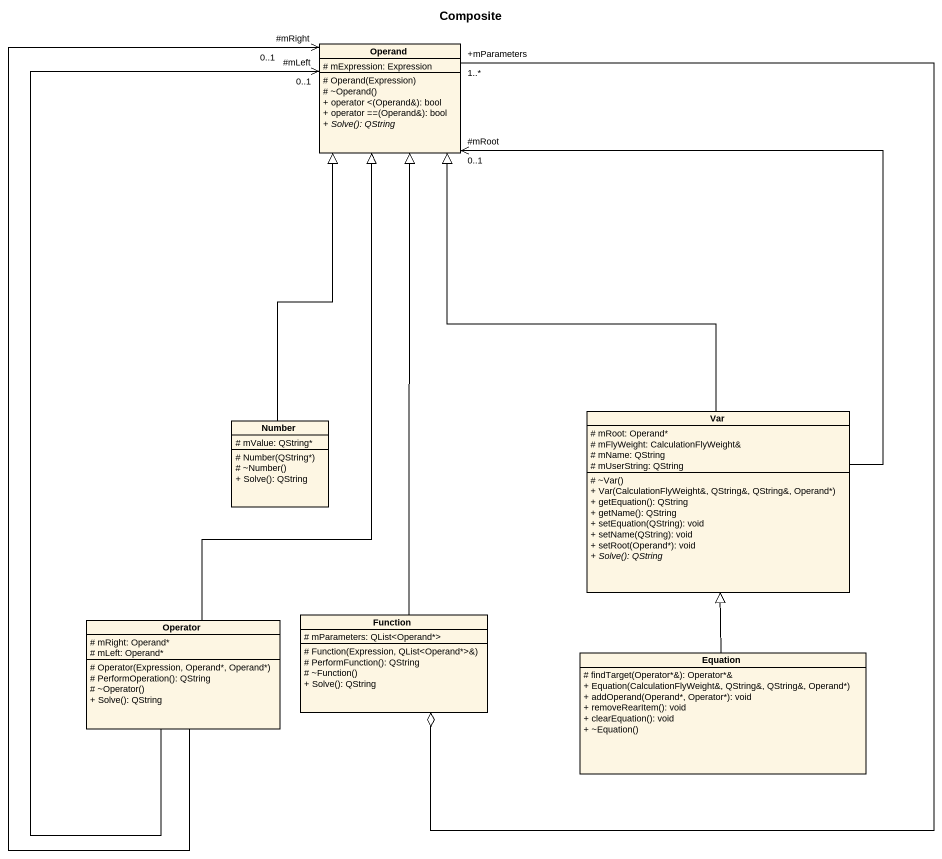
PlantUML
@startuml
title Composite
hide circle
hide empty members
skinparam classAttributeIconSize 0
class Operand {
  # mExpression: Expression
  # Operand(Expression)
  # ~Operand()
  + operator <(Operand&): bool
  + operator ==(Operand&): bool
  {abstract} + Solve(): QString
}
class Number {
  # mValue: QString*
  # Number(QString*)
  # ~Number()
  + Solve(): QString
}
class Var {
  # mRoot: Operand*
  # mFlyWeight: CalculationFlyWeight&
  # mName: QString
  # mUserString: QString
  # ~Var()
  + Var(CalculationFlyWeight&, QString&, QString&, Operand*)
  + getEquation(): QString
  + getName(): QString
  + setEquation(QString): void
  + setName(QString): void
  + setRoot(Operand*): void
  {abstract} + Solve(): QString
}
class Operator {
  # mRight: Operand*
  # mLeft: Operand*
  # Operator(Expression, Operand*, Operand*)
  # PerformOperation(): QString
  # ~Operator()
  + Solve(): QString
}
class Function {
  # mParameters: QList<Operand*>
  # Function(Expression, QList<Operand*>&)
  # PerformFunction(): QString
  # ~Function()
  + Solve(): QString
}
class Equation {
  # findTarget(Operator*&): Operator*&
  + Equation(CalculationFlyWeight&, QString&, QString&, Operand*)
  + addOperand(Operand*, Operator*): void
  + removeRearItem(): void
  + clearEquation(): void
  + ~Equation()
}
Operand "+mParameters\n1..*" --o Function
Number -up-|> Operand
Var -up-> "#mRoot\n0..1" Operand
Var -up-|> Operand
Operator -up-> "#mLeft\n0..1" Operand
Operator -up-> "#mRight\n0..1" Operand
Operator -up-|> Operand
Function -up-|> Operand
Equation -up-|> Var
@enduml
